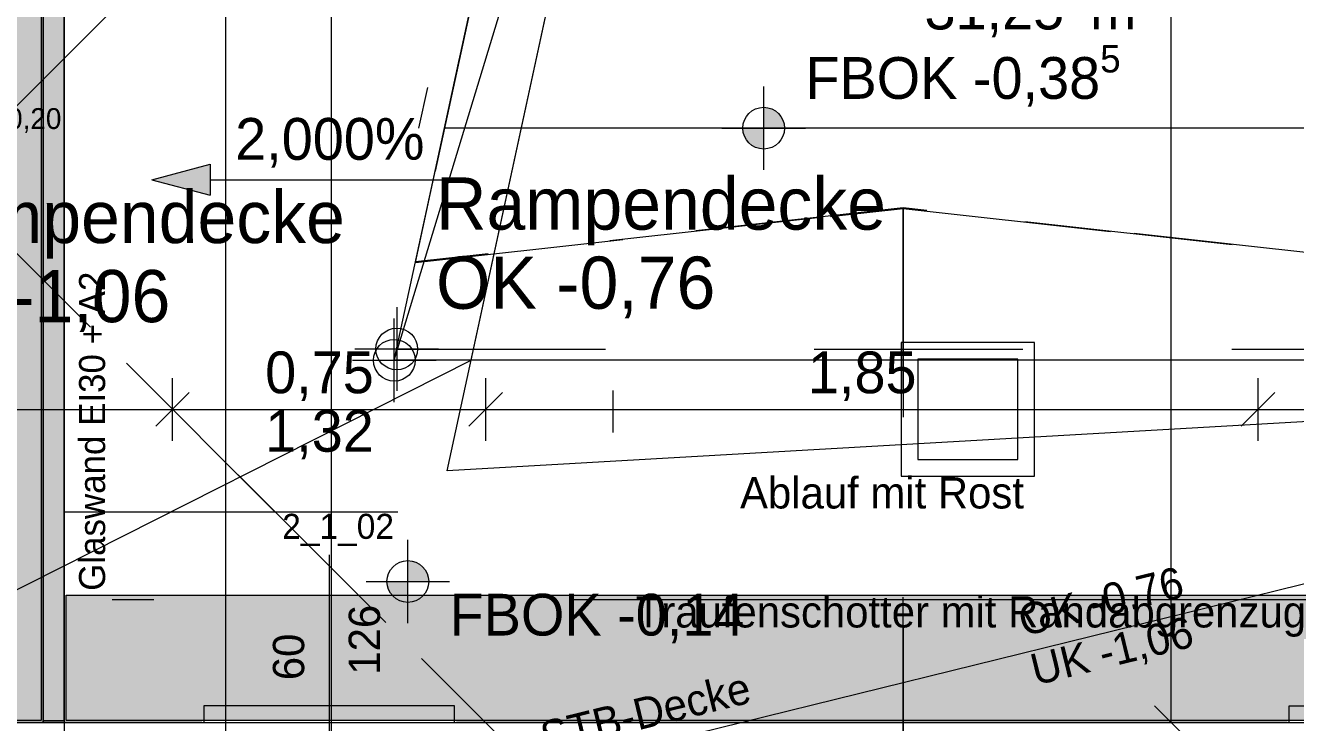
# Model space of a CAD drawing. Header units: metres. Extents: x -3.9 to 83, y -38 to 6.2.
# Drawn here: x 13.593 to 16.635, y -21.295 to -19.626 of the extents above; entities that cross this region are included whole.
import ezdxf

# ---------------------------------------------------------------- set-up
doc = ezdxf.new("R2010")
doc.units = ezdxf.units.M
doc.header["$MEASUREMENT"] = 0
for name, pattern in [('Achse', [0.004, 0.002, -0.001, 0, -0.001]), ('PUNKT', [1, 0, -1]), ('Schnittlinie', [0.006, 0.003, -0.0015, 0, -0.0015]), ('Untersicht', [0.001, 0.0005, -0.0005])]:
    doc.linetypes.add(name, pattern=pattern)
for name, color, linetype in [('0._EG PP_2_000 Achsraster', 7, 'Continuous'), ('0._EG PP_2_110 Wand Aussen', 7, 'Continuous'), ('0._EG PP_2_140 Geländer transparent', 7, 'Continuous'), ('0._EG PP_2_210 Decke', 7, 'Continuous'), ('0._EG PP_2_220 Bodenaufbau', 7, 'Continuous'), ('0._EG PP_2_221 Bodenaufbau - Abdichtung', 7, 'Continuous'), ('0._EG PP_2_221 Bodenaufbau - Terrassenbelag', 7, 'Continuous'), ('0._EG PP_2_270 Deckendurchbruchsymbol', 7, 'Continuous'), ('0._EG PP_2_330 Dachaufbau', 7, 'Continuous'), ('0._EG PP_2_420 Rampe', 7, 'Continuous'), ('0._EG PP_2_611 Entwässerung', 7, 'Continuous'), ('0._EG PP_2_717 Außen Ausstattung', 7, 'Continuous'), ('0._EG PP_2_810 Raum', 7, 'Continuous'), ('0._EG PP_2_815 Raumbegrenzung', 7, 'Continuous'), ('0._EG PP_2_851 Marker Schnitt', 7, 'Continuous'), ('0._EG PP_2_870 Dokumentation allgemein', 7, 'Continuous'), ('0._EG PP_2_950 Polierplan Bemaßung', 7, 'Continuous'), ('0._EG PP_2_955 Polierplan Beschriftung', 7, 'Continuous')]:
    doc.layers.add(name, color=color, linetype=linetype)
doc.styles.add('ERSTELLTER_STIL_2', font='')
doc.styles.get('ERSTELLTER_STIL_2').set_extended_font_data('Eurostile')

msp = doc.modelspace()

# ---------------------------------------------------------------- hatches: boundary and pattern name
at = {"layer": '0._EG PP_2_140 Geländer transparent', "linetype": 'Continuous', "lineweight": 13}
msp.add_hatch(color=4, dxfattribs=at).paths.add_polyline_path([(13.635, -19.295), (13.635, -21.29), (13.685, -21.29), (13.685, -19.295)])
at = {"layer": '0._EG PP_2_221 Bodenaufbau - Terrassenbelag', "linetype": 'Continuous', "lineweight": 0, "true_color": 0x111111}
msp.add_hatch(color=250, dxfattribs=at).paths.add_polyline_path([(5.435, -20.735), (10.845, -20.735), (10.845, -20.985), (12.19, -20.985), (12.19, -21.29), (12.46, -21.29), (12.46, -21.16), (12.58, -21.16), (12.58, -21.29), (13.63, -21.29), (13.63, -16.585), (15.075, -16.585), (15.075, -15.075), (12.785, -15.075), (12.785, -15.205), (12.665, -15.205), (12.665, -15.075), (12.37, -15.075), (12.37, -15.28), (12.29, -15.28), (12.29, -19.545), (5.435, -19.545)])
at = {"layer": '0._EG PP_2_221 Bodenaufbau - Terrassenbelag', "linetype": 'Continuous', "lineweight": 13, "true_color": 0xaaaaaa}
msp.add_hatch(color=253, dxfattribs=at).paths.add_polyline_path([(13.69, -20.99), (13.69, -21.29), (18.22, -21.29), (18.22, -21.16), (18.34, -21.16), (18.34, -21.29), (18.4595, -21.29), (18.4595, -18.7317), (18.1687, -18.7317), (18.1687, -20.99)])
at = {"layer": '0._EG PP_2_950 Polierplan Bemaßung', "linetype": 'Continuous', "lineweight": 0, "true_color": 0x000000}
for points in [[(15.3609, -19.8717), (15.4109, -19.8717), (15.4071, -19.8526), (15.3963, -19.8364), (15.3801, -19.8255), (15.3609, -19.8217)], [(15.3609, -19.8717), (15.3109, -19.8717), (15.3147, -19.8909), (15.3256, -19.9071), (15.3418, -19.9179), (15.3609, -19.9217)], [(14.5086, -20.9572), (14.5586, -20.9572), (14.5548, -20.9381), (14.5439, -20.9218), (14.5277, -20.911), (14.5086, -20.9072)], [(14.5086, -20.9572), (14.4586, -20.9572), (14.4624, -20.9763), (14.4732, -20.9926), (14.4895, -21.0034), (14.5086, -21.0072)]]:
    msp.add_hatch(color=18, dxfattribs=at).paths.add_polyline_path(points)
at = {"layer": '0._EG PP_2_950 Polierplan Bemaßung', "linetype": 'Continuous', "lineweight": 13, "true_color": 0x6c6cff}
msp.add_hatch(color=171, dxfattribs=at).paths.add_polyline_path([(13.895, -19.995), (14.035, -20.0325), (14.035, -19.9575)])

# ---------------------------------------------------------------- linework, layer by layer
at = {"layer": '0._EG PP_2_000 Achsraster', "color": 5, "linetype": 'Achse', "lineweight": 0, "ltscale": 1000}
for p, q in [((15, 3), (15, -36)), ((-1.5, -21), (21, -21))]:
    msp.add_line(p, q, dxfattribs=at)
at = {"layer": '0._EG PP_2_110 Wand Aussen', "color": 7, "linetype": 'Continuous', "lineweight": 13, "ltscale": 1000}
for p, q in [((14.32, -20.8937), (14.32, -21.675)), ((14.62, -21.255), (14.02, -21.255)), ((14.02, -21.255), (14.02, -21.295)), ((14.62, -21.295), (14.62, -21.255)), ((16.62, -21.295), (16.62, -21.255)), ((16.62, -21.255), (17.72, -21.255))]:
    msp.add_line(p, q, dxfattribs=at)
at = {"layer": '0._EG PP_2_110 Wand Aussen', "color": 7, "linetype": 'Continuous', "lineweight": 13, "ltscale": 1000, "flags": 128}
for points in [[(13.8, -21.295), (12.335, -21.295)], [(14.015, -21.295), (13.8, -21.295)], [(16.615, -21.295), (14.625, -21.295)]]:
    msp.add_lwpolyline(points, dxfattribs=at)
at = {"layer": '0._EG PP_2_140 Geländer transparent', "color": 7, "linetype": 'Continuous', "lineweight": 18, "ltscale": 1000, "flags": 128}
for points in [[(13.635, -19.295), (13.635, -21.29)], [(13.685, -21.29), (13.685, -19.295)], [(13.635, -21.29), (13.685, -21.29)]]:
    msp.add_lwpolyline(points, dxfattribs=at)
at = {"layer": '0._EG PP_2_210 Decke', "color": 8, "linetype": 'Continuous', "lineweight": 13, "ltscale": 1000, "flags": 128}
msp.add_lwpolyline([(0.1831, -14.47), (0.185, -14.9998), (0.185, -21.895), (3.305, -21.895), (3.305, -22.165), (4.905, -22.165), (4.905, -24.32), (7.875, -24.32), (7.875, -23.85), (9.87, -23.85), (9.87, -24.32), (13.0067, -24.32), (12.9484, -23.92), (12.865, -23.92), (12.865, -21.895), (18.7604, -21.895), (18.7621, -21.495), (18.7694, -20.4274), (14.6603, -20.4274), (15.32, -17.3819), (15.32, -14.87), (15.32, -14.47)], close=True, dxfattribs=at)
at = {"layer": '0._EG PP_2_210 Decke', "color": 8, "linetype": 'Untersicht', "lineweight": 13, "ltscale": 1000, "flags": 128}
msp.add_lwpolyline([(14.482, -20.4005), (18.8208, -20.4005), (18.8206, -20.4301)], dxfattribs=at)
at = {"layer": '0._EG PP_2_220 Bodenaufbau', "color": 7, "linetype": 'Continuous', "lineweight": 13, "ltscale": 1000, "true_color": 0xf4f4f4, "flags": 128}
for points in [[(0.1846, -14.87), (0.185, -21.495), (5.305, -21.495), (5.305, -23.92), (7.875, -23.92), (7.875, -23.81), (9.895, -23.81), (9.895, -23.92), (10.085, -23.92), (10.085, -23.68), (10.895, -23.68), (10.895, -23.92), (12.465, -23.92), (12.465, -21.495), (18.4632, -21.495), (18.4737, -19.8717), (14.5965, -19.8717), (15.14, -17.3627), (15.14, -14.87)], [(12.285, -15.07), (12.285, -19.54), (5.435, -19.54), (5.435, -23.79), (7.875, -23.79), (7.875, -23.85), (9.875, -23.85), (9.875, -23.79), (12.335, -23.79), (12.335, -21.295), (13.635, -21.295), (13.635, -16.59), (15.08, -16.59), (15.08, -15.07)], [(13.635, -21.295), (18.8503, -21.295), (18.8503, -19.4902), (13.635, -19.4902)]]:
    msp.add_lwpolyline(points, close=True, dxfattribs=at)
at = {"layer": '0._EG PP_2_220 Bodenaufbau', "color": 7, "linetype": 'Continuous', "lineweight": 13, "ltscale": 1000, "flags": 128}
for points in [[(14.6029, -20.6925), (15.1396, -18.215)], [(18.3697, -20.4937), (17.0418, -20.5527), (14.6029, -20.6925)]]:
    msp.add_lwpolyline(points, dxfattribs=at)
at = {"layer": '0._EG PP_2_221 Bodenaufbau - Abdichtung', "color": 171, "linetype": 'Untersicht', "lineweight": 13, "ltscale": 1000, "true_color": 0x6c6cff, "flags": 128}
for points in [[(14.5268, -20.1935), (15.1196, -17.4567), (15.1196, -17.05), (15.12, -14.8696)], [(15.14, -15.535), (15.14, -17.3627), (14.5268, -20.1935)], [(14.7525, -18.6375), (13.395, -19.995)], [(13.395, -19.995), (14.7525, -18.6375)], [(14.895, -21.495), (13.395, -19.995)], [(13.395, -19.995), (14.895, -21.495)], [(14.5268, -20.1935), (15.695, -20.0637)], [(18.4744, -20.2659), (18.2579, -20.29), (17.7321, -20.29), (15.695, -20.0637), (14.5268, -20.1935)], [(15.695, -20.0623), (14.5271, -20.1921)], [(15.695, -20.0623), (15.695, -20.0637)], [(17.7395, -20.2895), (15.695, -20.0623)], [(15.695, -20.0623), (15.695, -20.0637)], [(15.695, -20.0637), (15.695, -21.495)], [(15.695, -21.495), (15.695, -20.0637)], [(15.695, -20.0637), (17.741, -20.291)]]:
    msp.add_lwpolyline(points, dxfattribs=at)
at = {"layer": '0._EG PP_2_221 Bodenaufbau - Terrassenbelag', "color": 7, "linetype": 'Continuous', "lineweight": 18, "ltscale": 1000, "flags": 128}
for points in [[(13.63, -16.585), (13.63, -21.29)], [(13.69, -20.99), (18.1687, -20.99)], [(13.69, -21.29), (13.69, -20.99)], [(13.63, -21.29), (12.58, -21.29)], [(18.22, -21.29), (13.69, -21.29)]]:
    msp.add_lwpolyline(points, dxfattribs=at)
at = {"layer": '0._EG PP_2_330 Dachaufbau', "color": 253, "linetype": 'PUNKT', "lineweight": 13, "ltscale": 1000, "true_color": 0xafcca4, "flags": 128}
for points in [[(14.5351, -19.8717), (15.08, -17.3562), (15.08, -17.05)], [(18.4737, -19.8717), (14.5351, -19.8717)]]:
    msp.add_lwpolyline(points, dxfattribs=at)
at = {"layer": '0._EG PP_2_420 Rampe', "color": 251, "linetype": 'Continuous', "lineweight": 13, "ltscale": 1000, "true_color": 0x5f5f5f}
msp.add_line((14.4762, -20.4274), (16.8264, -12.685), dxfattribs=at)
at = {"layer": '0._EG PP_2_420 Rampe', "color": 8, "linetype": 'Continuous', "lineweight": 13, "ltscale": 1000, "flags": 128}
for points in [[(14.4762, -20.4274), (15.14, -17.3627), (15.14, -12.685)], [(18.4701, -20.4274), (14.4762, -20.4274)]]:
    msp.add_lwpolyline(points, dxfattribs=at)
at = {"layer": '0._EG PP_2_611 Entwässerung', "color": 7, "linetype": 'Continuous', "lineweight": 13, "ltscale": 1000}
for p, q in [((16.01, -20.385), (15.69, -20.385)), ((15.69, -20.385), (15.69, -20.705)), ((16.01, -20.705), (16.01, -20.385)), ((15.97, -20.425), (15.73, -20.425)), ((15.73, -20.425), (15.73, -20.665)), ((15.97, -20.665), (15.97, -20.425)), ((15.73, -20.665), (15.97, -20.665)), ((15.69, -20.705), (16.01, -20.705))]:
    msp.add_line(p, q, dxfattribs=at)
at = {"layer": '0._EG PP_2_717 Außen Ausstattung', "color": 7, "linetype": 'Continuous', "lineweight": 13, "ltscale": 1000}
msp.add_line((13.685, -20.79), (14.485, -20.79), dxfattribs=at)
at = {"layer": '0._EG PP_2_815 Raumbegrenzung', "color": 8, "linetype": 'Continuous', "lineweight": 13, "ltscale": 1000, "flags": 128}
msp.add_lwpolyline([(15.13, -15.07), (15.13, -16.64), (13.685, -16.64), (13.685, -21.365)], dxfattribs=at)
at = {"layer": '0._EG PP_2_851 Marker Schnitt', "color": 7, "linetype": 'Schnittlinie', "lineweight": 13, "ltscale": 1000}
msp.add_line((14.325, 4.805), (14.325, -35.645), dxfattribs=at)
at = {"layer": '0._EG PP_2_950 Polierplan Bemaßung', "color": 6, "linetype": 'Continuous', "lineweight": 13, "ltscale": 1000, "true_color": 0xfb02fe}
for p, q in [((16.3372, -21.295), (16.3372, -15.07)), ((14.0725, -21.675), (14.0725, -16.64)), ((16.2972, -21.255), (16.3772, -21.335))]:
    msp.add_line(p, q, dxfattribs=at)
at = {"layer": '0._EG PP_2_950 Polierplan Bemaßung', "color": 7, "linetype": 'Continuous', "lineweight": 13, "ltscale": 1000}
for p, q in [((15.3609, -19.9717), (15.3609, -19.7717)), ((15.2609, -19.8717), (15.4609, -19.8717)), ((14.482, -20.3005), (14.482, -20.5005)), ((14.4762, -20.5274), (14.4762, -20.3274)), ((14.582, -20.4005), (14.382, -20.4005)), ((14.3762, -20.4274), (14.5762, -20.4274)), ((14.5086, -21.0572), (14.5086, -20.8572)), ((14.4086, -20.9572), (14.6086, -20.9572))]:
    msp.add_line(p, q, dxfattribs=at)
at = {"layer": '0._EG PP_2_950 Polierplan Bemaßung', "color": 171, "linetype": 'Continuous', "lineweight": 13, "ltscale": 1000, "true_color": 0x6c6cff}
for p, q in [((13.895, -19.995), (14.035, -19.9575)), ((14.035, -19.9575), (14.035, -20.0325)), ((13.895, -19.995), (14.035, -20.0325)), ((14.035, -19.995), (14.095, -19.995)), ((14.095, -19.995), (14.6113, -19.995))]:
    msp.add_line(p, q, dxfattribs=at)
at = {"layer": '0._EG PP_2_950 Polierplan Bemaßung', "color": 76, "linetype": 'Continuous', "lineweight": 13, "ltscale": 1000, "true_color": 0x3f7f02}
for p, q in [((7.875, -23.85), (14.6603, -20.4274)), ((12.865, -21.895), (18.8206, -20.4301)), ((13.945, -20.62), (13.945, -20.47)), ((14.695, -20.62), (14.695, -20.47)), ((16.545, -20.62), (16.545, -20.47)), ((13.985, -20.505), (13.905, -20.585)), ((14.735, -20.505), (14.655, -20.585)), ((16.585, -20.505), (16.505, -20.585)), ((12.645, -20.545), (13.945, -20.545)), ((13.945, -20.545), (14.695, -20.545)), ((14.695, -20.545), (16.545, -20.545)), ((16.545, -20.545), (17.795, -20.545))]:
    msp.add_line(p, q, dxfattribs=at)
at = {"layer": '0._EG PP_2_950 Polierplan Bemaßung', "color": 7, "linetype": 'Continuous', "lineweight": 13, "ltscale": 1000}
for centre in [(15.3609, -19.8717), (14.482, -20.4005), (14.4762, -20.4274), (14.5086, -20.9572)]:
    msp.add_circle(centre, 0.05, dxfattribs=at)

# ---------------------------------------------------------------- texts
at = {"layer": '0._EG PP_2_110 Wand Aussen', "color": 7, "linetype": 'Continuous', "lineweight": 13, "insert": (14.4754, -20.8724), "char_height": 0.06, "attachment_point": 9, "style": 'ERSTELLTER_STIL_2'}
msp.add_mtext('\\A1;{\\pqr;\\pt0;\\fEurostile|b0|i0|c0|p0;\\W1.000000;2_1_02}', dxfattribs=at)
at = {"layer": '0._EG PP_2_110 Wand Aussen', "color": 7, "linetype": 'Continuous', "lineweight": 13, "char_height": 0.075, "attachment_point": 9, "rotation": 90, "style": 'ERSTELLTER_STIL_2'}
for s, insert in [('\\A1;{\\pqr;\\pt0;\\fEurostile|b0|i0|c0|p0;\\W1.000000;126}', (14.443, -21.013)), ('\\A1;{\\pqr;\\pt0;\\fEurostile|b0|i0|c0|p0;\\W1.000000;60}', (14.2614, -21.082))]:
    msp.add_mtext(s, dxfattribs=dict(at, insert=insert))
at = {"layer": '0._EG PP_2_270 Deckendurchbruchsymbol', "color": 1, "linetype": 'Continuous', "lineweight": 0, "insert": (13.395, -19.8888), "char_height": 0.05, "attachment_point": 8, "style": 'ERSTELLTER_STIL_2'}
msp.add_mtext('\\A1;{\\pqc;\\pt0;\\fEurostile|b0|i0|c0|p0;\\W1.000000;Gully BD 0,20\\fEurostile|b0|i0|c0|p0;\\W1.000000;\\A1{\\H.66x;\\S^  ;}\\fEurostile|b0|i0|c0|p0;\\W1.000000; /0,20\\fEurostile|b0|i0|c0|p0;\\W1.000000;\\A1{\\H.66x;\\S^  ;}\\fEurostile|b0|i0|c0|p0;\\W1.000000;\\fEurostile|b0|i0|c0|p0;\\W1.000000;\\A1{\\H.66x;\\S^  ;}}', dxfattribs=at)
at = {"layer": '0._EG PP_2_810 Raum', "color": 7, "linetype": 'Continuous', "lineweight": 13, "insert": (15.7462, -19.5061), "char_height": 0.1, "attachment_point": 1, "style": 'ERSTELLTER_STIL_2'}
msp.add_mtext('\\A1;{\\pql;\\pt0,0.05;\\fEurostile|b0|i0|c0|p0;\\W1.000000;31,25\\fEurostile|b0|i0|c0|p0;\\W1.000000;\\A1{\\H.66x;\\S^  ;}\\fEurostile|b0|i0|c0|p0;\\W1.000000; m\\fEurostile|b0|i0|c0|p0;\\W1.000000;\\A1{\\H.66x;\\S2^  ;}}', dxfattribs=at)
at = {"layer": '0._EG PP_2_870 Dokumentation allgemein', "color": 14, "linetype": 'Continuous', "lineweight": 13, "true_color": 0xa80000, "insert": (13.7844, -20.9795), "char_height": 0.0625, "attachment_point": 7, "rotation": 90, "style": 'ERSTELLTER_STIL_2'}
msp.add_mtext('\\A1;{\\pql;\\fEurostile|b0|i0|c0|p0;\\W1.000000;Glaswand EI30 + A2}', dxfattribs=at)
at = {"layer": '0._EG PP_2_950 Polierplan Bemaßung', "color": 7, "linetype": 'Continuous', "lineweight": 13, "insert": (15.4609, -19.8307), "char_height": 0.1, "attachment_point": 7, "style": 'ERSTELLTER_STIL_2'}
msp.add_mtext('\\A1;{\\pql;\\fEurostile|b0|i0|c0|p0;\\W1.000000;FBOK -0,38\\fEurostile|b0|i0|c0|p0;\\W1.000000;\\A1{\\H.66x;\\S5^  ;}}', dxfattribs=at)
at = {"layer": '0._EG PP_2_950 Polierplan Bemaßung', "color": 171, "linetype": 'Continuous', "lineweight": 13, "true_color": 0x6c6cff, "insert": (14.095, -19.966), "char_height": 0.1, "attachment_point": 7, "style": 'ERSTELLTER_STIL_2'}
msp.add_mtext('\\A1;{\\pql;\\fEurostile|b0|i0|c0|p0;\\W1.000000;2,000\\fEurostile|b0|i0|c0|p0;\\W1.000000;%}', dxfattribs=at)
at = {"layer": '0._EG PP_2_950 Polierplan Bemaßung', "color": 7, "linetype": 'Continuous', "lineweight": 13, "attachment_point": 7, "style": 'ERSTELLTER_STIL_2'}
for s, insert, char_height, width in [('\\A1;{\\pql;\\fEurostile|b0|i0|c0|p0;\\W1.000000;Rampendecke}', (14.5762, -20.1524), 0.125, 1.102021), ('\\A1;{\\pql;\\fEurostile|b0|i0|c0|p0;\\W1.000000;Rampendecke}', (13.28, -20.1845), 0.125, 1.102021), ('\\A1;{\\pql;\\fEurostile|b0|i0|c0|p0;\\W1.000000;OK -0,76}', (14.5762, -20.3274), 0.125, 0.705689), ('\\A1;{\\pql;\\fEurostile|b0|i0|c0|p0;\\W1.000000;UK -1,06}', (13.28, -20.3595), 0.125, 0.703218), ('\\A1;{\\pql;\\fEurostile|b0|i0|c0|p0;\\W1.000000;FBOK -0,14}', (14.6086, -21.1052), 0.1, 0.730591)]:
    msp.add_mtext(s, dxfattribs=dict(at, insert=insert, char_height=char_height, width=width))
at = {"layer": '0._EG PP_2_950 Polierplan Bemaßung', "color": 76, "linetype": 'Continuous', "lineweight": 13, "true_color": 0x3f7f02, "char_height": 0.1, "width": 0.306373, "attachment_point": 7, "style": 'ERSTELLTER_STIL_2'}
for s, insert in [('\\A1;{\\pql;\\fEurostile|b0|i0|c0|p0;\\W1.000000;0,75}', (14.1668, -20.525)), ('\\A1;{\\pql;\\fEurostile|b0|i0|c0|p0;\\W1.000000;1,85}', (15.4668, -20.525)), ('\\A1;{\\pql;\\fEurostile|b0|i0|c0|p0;\\W1.000000;1,32}', (14.1668, -20.665))]:
    msp.add_mtext(s, dxfattribs=dict(at, insert=insert))
at = {"layer": '0._EG PP_2_950 Polierplan Bemaßung', "color": 76, "linetype": 'Continuous', "lineweight": 13, "true_color": 0x3f7f02, "insert": (15.9909, -21.1218), "char_height": 0.075, "attachment_point": 4, "rotation": 13.8184, "line_spacing_factor": 0.968161, "style": 'ERSTELLTER_STIL_2'}
msp.add_mtext('\\A1;{\\pql;\\fEurostile|b0|i0|c0|p0;\\W1.000000;OK \\fEurostile|b0|i0|c0|p0;\\W1.000000;\\fEurostile|b0|i0|c0|p0;\\W1.000000;-0,76\\fEurostile|b0|i0|c0|p0;\\W1.000000;\\A1{\\H.66x;\\S^  ;}\\fEurostile|b0|i0|c0|p0;\\W1.000000;\\fEurostile|b0|i0|c0|p0;\\W1.000000;\\P\\pql;\\fEurostile|b0|i0|c0|p0;\\W1.000000;UK \\fEurostile|b0|i0|c0|p0;\\W1.000000;\\fEurostile|b0|i0|c0|p0;\\W1.000000;-1,06\\fEurostile|b0|i0|c0|p0;\\W1.000000;\\A1{\\H.66x;\\S^  ;}\\fEurostile|b0|i0|c0|p0;\\W1.000000;\\fEurostile|b0|i0|c0|p0;\\W1.000000;}', dxfattribs=at)
at = {"layer": '0._EG PP_2_950 Polierplan Bemaßung', "color": 76, "linetype": 'Continuous', "lineweight": 13, "true_color": 0x3f7f02, "insert": (14.8489, -21.4139), "char_height": 0.075, "attachment_point": 4, "rotation": 13.8184, "style": 'ERSTELLTER_STIL_2'}
msp.add_mtext('\\A1;{\\pql;\\fEurostile|b0|i0|c0|p0;\\W1.000000;\\fEurostile|b0|i0|c0|p0;\\W1.000000;\\fEurostile|b0|i0|c0|p0;\\W1.000000;STB-Decke\\fEurostile|b0|i0|c0|p0;\\W1.000000;\\A1{\\H.66x;\\S^  ;}\\fEurostile|b0|i0|c0|p0;\\W1.000000;\\fEurostile|b0|i0|c0|p0;\\W1.000000;\\P\\pql;\\fEurostile|b0|i0|c0|p0;\\W1.000000;\\fEurostile|b0|i0|c0|p0;\\W1.000000;\\fEurostile|b0|i0|c0|p0;\\W1.000000;\\fEurostile|b0|i0|c0|p0;\\W1.000000;\\A1{\\H.66x;\\S^  ;}\\fEurostile|b0|i0|c0|p0;\\W1.000000;\\fEurostile|b0|i0|c0|p0;\\W1.000000;}', dxfattribs=at)
at = {"layer": '0._EG PP_2_955 Polierplan Beschriftung', "color": 7, "linetype": 'Continuous', "lineweight": 13, "char_height": 0.075, "attachment_point": 1, "style": 'ERSTELLTER_STIL_2'}
for s, insert in [('\\A1;{\\pql;\\fEurostile|b0|i0|c0|p0;\\W1.000000;Ablauf mit Rost\\fEurostile|b0|i0|c0|p0;\\W1.000000;  }', (15.3043, -20.7073)), ('\\A1;{\\pql;\\fEurostile|b0|i0|c0|p0;\\W1.000000;Traufenschotter mit Randabgrenzug\\fEurostile|b0|i0|c0|p0;\\W1.000000;  }', (15.0545, -20.9923))]:
    msp.add_mtext(s, dxfattribs=dict(at, insert=insert))

doc.saveas('drawing.dxf')
